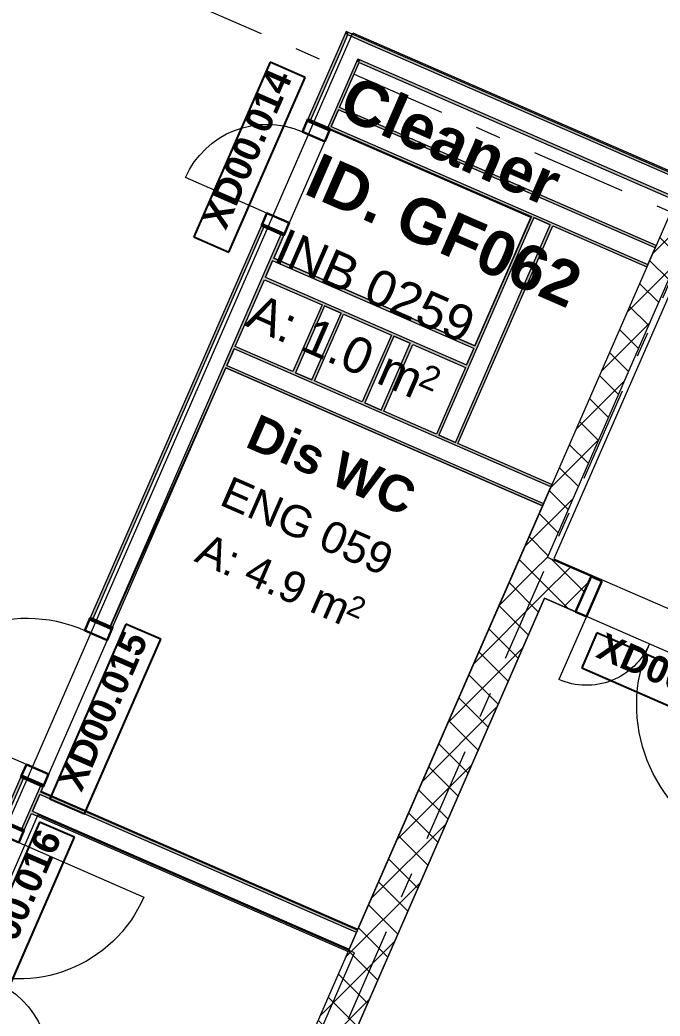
# Model space of a CAD drawing. Header units: millimetres. Extents: x -99530 to 1067232, y -97212 to 137997.
# Drawn here: x 19399 to 22957, y -4673 to 867 of the extents above; entities that cross this region are included whole.
import ezdxf
from ezdxf.enums import TextEntityAlignment as Align

# ---------------------------------------------------------------- set-up
doc = ezdxf.new("R2010")
doc.units = ezdxf.units.MM
doc.header["$MEASUREMENT"] = 0
doc.linetypes.add('Double Dashed', pattern=[1093.611073, 529.166651, -211.666656, 141.111112, -211.666656])
for name, color, linetype in [('A-05-M_Gross_Int_Circulation', 7, 'Continuous'), ('A-05-M_Gross_Int_Engineering', 7, 'Continuous'), ('A-05-M_Gross_Int_Plant', 7, 'Continuous'), ('A-05-M_Gross_Int_WC_s', 7, 'Continuous'), ('A-15-MG_Structural_Grid', 7, 'Continuous'), ('A-25-M_Wall_Int', 7, 'Continuous'), ('ArchiCAD Door Markers', 7, 'Continuous'), ('ArchiCAD Doors', 7, 'Continuous'), ('New_A-15-MG_Structural_Grid_Phase_2', 7, 'Continuous')]:
    doc.layers.add(name, color=color, linetype=linetype)
for name, color, linetype, lineweight, true_color in [('A-05-M_Gross_Int_Circulation_Pen_No__74', 7, 'Continuous', 20, 0x606060), ('A-05-M_Gross_Int_Engineering_Pen_No__74', 7, 'Continuous', 20, 0x606060), ('A-05-M_Gross_Int_Plant_Pen_No__74', 7, 'Continuous', 20, 0x606060), ('A-05-M_Gross_Int_WC_s_Pen_No__74', 7, 'Continuous', 20, 0x606060), ('A-15-MG_Structural_Grid_Pen_No__163', 7, 'Continuous', 0, 0x750077), ('A-25-M_Wall_Int_Pen_No__107', 7, 'Continuous', 15, 0xa6a6a6), ('ArchiCAD Doors_Pen_No__43', 7, 'Continuous', 30, 0x444444), ('ArchiCAD Doors_Pen_No__63', 7, 'Continuous', 20, 0x606060), ('New_A-15-MG_Structural_Grid_Phase_2_Pen_No__222', 7, 'Continuous', 13, 0x65af33)]:
    doc.layers.add(name, color=color, linetype=linetype, lineweight=lineweight, true_color=true_color)
for name, color, linetype, lineweight in [('A-25-M_Wall_Int_Pen_No__1', 7, 'Continuous', 13), ('ArchiCAD Door Markers_Pen_No__1', 7, 'Continuous', 13), ('ArchiCAD Door Markers_Pen_No__5', 7, 'Continuous', 25), ('ArchiCAD Doors_Pen_No__1', 7, 'Continuous', 13), ('ArchiCAD Zone Stamps_Pen_No__6', 7, 'Continuous', 35), ('ArchiCAD Zone Stamps_Pen_No__9', 7, 'Continuous', 13)]:
    doc.layers.add(name, color=color, linetype=linetype, lineweight=lineweight)
doc.styles.add('GENERATED_STYLE_1', font='')
doc.styles.add('GENERATED_STYLE_2', font='')
doc.styles.add('GENERATED_STYLE_3', font='')
doc.styles.add('GENERATED_STYLE_4', font='')
doc.styles.get('GENERATED_STYLE_1').set_extended_font_data('Arial', bold=True)
doc.styles.get('GENERATED_STYLE_2').set_extended_font_data('Swis721 BT', bold=True)
doc.styles.get('GENERATED_STYLE_3').set_extended_font_data('Arial')
doc.styles.get('GENERATED_STYLE_4').set_extended_font_data('Swis721 BT')
pattern_1 = [(45, (0, 0), (-91.9239, 91.9239), []), (135, (0, 0), (91.9239, 91.9239), [])]

# ---------------------------------------------------------------- blocks, each defined once
blk = doc.blocks.new('Hub Circulation -Ground_INB 0250_10_1', base_point=(26036.8, 161.4))
at = {"layer": 'A-05-M_Gross_Int_Circulation_Pen_No__74', "linetype": 'Continuous'}
for p, q in [((18865, -4671.2), (21249.1, 796.3)), ((21249.1, 796.3), (47992.7, -10865.3))]:
    blk.add_line(p, q, dxfattribs=at)
at = {"layer": 'ArchiCAD Zone Stamps_Pen_No__6'}
for tag, height, style, p in [('ROOM_NAME', 250, 'GENERATED_STYLE_1', (24663, 1956.9)), ('zoneNameLine2', 250, 'GENERATED_STYLE_1', (24474.6, 1524.8)), ('ROOM_NUMBER', 200, 'GENERATED_STYLE_3', (24286.1, 1104.1)), ('measuredAreaCode', 200, 'GENERATED_STYLE_3', (24129.1, 743.9)), ('DUMMY_649', 200, 'GENERATED_STYLE_3', (24436.5, 609.9)), ('DUMMY_650', 200, 'GENERATED_STYLE_3', (25065.7, 335.5)), ('DUMMY_651', 133.3, 'GENERATED_STYLE_3', (25345, 229))]:
    blk.add_attdef(tag, text='', height=height, rotation=336.4404, dxfattribs=dict(at, style=style)).set_placement(p, align=Align.TOP_LEFT)
blk = doc.blocks.new('Controls Corridor_INB 0203_13_1', base_point=(28602.5, -4123))
at = {"layer": 'A-05-M_Gross_Int_Engineering_Pen_No__74', "linetype": 'Continuous'}
for p, q in [((23185.2, -255.2), (22367.8, -2129.9)), ((22367.8, -2129.9), (33605.9, -7030.1))]:
    blk.add_line(p, q, dxfattribs=at)
at = {"layer": 'ArchiCAD Zone Stamps_Pen_No__9'}
for tag, height, style, p in [('ROOM_NAME', 250, 'GENERATED_STYLE_1', (27743.6, -2552)), ('zoneNameLine2', 250, 'GENERATED_STYLE_1', (27555.2, -2984.2)), ('ROOM_NUMBER', 200, 'GENERATED_STYLE_3', (27366.7, -3404.9)), ('measuredAreaCode', 200, 'GENERATED_STYLE_3', (27209.7, -3765)), ('DUMMY_649', 200, 'GENERATED_STYLE_3', (27517.1, -3899)), ('DUMMY_650', 200, 'GENERATED_STYLE_3', (28006.4, -4112.4)), ('DUMMY_651', 133.3, 'GENERATED_STYLE_3', (28285.7, -4218.9))]:
    blk.add_attdef(tag, text='', height=height, rotation=336.4404, dxfattribs=dict(at, style=style)).set_placement(p, align=Align.TOP_LEFT)
blk = doc.blocks.new('Double Door Asymmetric 19')
at = {"layer": 'ArchiCAD Doors_Pen_No__1', "linetype": 'Continuous'}
for p, q in [((-680, 0), (-692, 0)), ((-680, 0), (-680, -215)), ((680, 0), (680, -215)), ((680, 0), (692, 0)), ((-680, -215), (-692, -215)), ((680, -215), (692, -215))]:
    blk.add_line(p, q, dxfattribs=at)
at = {"layer": 'ArchiCAD Doors_Pen_No__43', "linetype": 'Continuous'}
for p, q in [((-614, 0), (-680, 0)), ((-680, 0), (-680, -215)), ((-614, -215), (-614, 0)), ((680, 0), (614, 0)), ((614, 0), (614, -215)), ((680, -215), (680, 0)), ((-680, -215), (-614, -215)), ((614, -215), (680, -215))]:
    blk.add_line(p, q, dxfattribs=at)
at = {"layer": 'ArchiCAD Doors_Pen_No__63', "linetype": 'Continuous'}
for p, q in [((614, 0), (614, 846)), ((-614, 0), (-614, 382))]:
    blk.add_line(p, q, dxfattribs=at)
for centre, radius, start, end in [((614, 0), 846, 90, 180), ((-614, 0), 382, 0, 90)]:
    blk.add_arc(centre, radius, start, end, dxfattribs=at)
blk = doc.blocks.new('Door Stamp 17_6')
at = {"layer": 'ArchiCAD Door Markers_Pen_No__5', "linetype": 'Continuous'}
for p, q in [((524, -275), (-524, -275)), ((-524, -275), (-524, -486.8)), ((524, -486.8), (524, -275)), ((-524, -486.8), (524, -486.8)), ((-524, -486.8), (524, -486.8))]:
    blk.add_line(p, q, dxfattribs=at)
at = {"layer": 'ArchiCAD Door Markers_Pen_No__1', "style": 'GENERATED_STYLE_2'}
blk.add_attdef('AC_WIDO_ID', text='', height=150, dxfattribs=at).set_placement((-465.2, -442), align=Align.BOTTOM_LEFT)
blk = doc.blocks.new('Wall_9_1', base_point=(22203.4, -2066.2))
at = {"layer": 'A-25-M_Wall_Int_Pen_No__107', "linetype": 'Continuous'}
h = blk.add_hatch(dxfattribs=at)
h.set_pattern_fill('Concrete_Block_0001', color=256, style=0, pattern_type=2)
h.set_pattern_definition(pattern_1)
h.paths.add_polyline_path([(22203.4, -2066.2), (22314.5, -2349.2), (22487.5, -2424.6), (22573.5, -2227.6)])
at = {"layer": 'A-25-M_Wall_Int_Pen_No__1', "linetype": 'Continuous'}
for p, q in [((22487.5, -2424.6), (22573.5, -2227.6)), ((22573.5, -2227.6), (22562.5, -2222.8)), ((22487.5, -2424.6), (22476.5, -2419.8))]:
    blk.add_line(p, q, dxfattribs=at)
at = {"layer": 'A-25-M_Wall_Int_Pen_No__1', "linetype": 'Continuous', "flags": 128}
for points in [[(22573.5, -2227.6), (22331.7, -2122.1)], [(22314.5, -2349.2), (22487.5, -2424.6)]]:
    blk.add_lwpolyline(points, dxfattribs=at)
at = {"layer": 'ArchiCAD Door Markers'}
ref = blk.add_blockref('Door Stamp 17_6', (23196.8, -2499.4), dxfattribs=dict(at, rotation=336.440414885591))
ref.add_attrib('AC_WIDO_ID', 'XD00.011', dxfattribs={"layer": 'ArchiCAD Door Markers_Pen_No__1', "color": 7, "height": 150, "rotation": 336.4404, "style": 'GENERATED_STYLE_2'}).set_placement((22575.9, -2714.8), align=Align.BOTTOM_LEFT)
at = {"layer": 'ArchiCAD Doors', "color": 251, "linetype": 'Continuous', "lineweight": 20, "true_color": 0x606060, "xscale": -0.9999999999999999, "zscale": 1000, "rotation": 156.4404148855911}
blk.add_blockref('Double Door Asymmetric 19', (23110.9, -2696.4), dxfattribs=at)
blk = doc.blocks.new('Standard grid marker')
at = {"layer": 'A-15-MG_Structural_Grid_Pen_No__163', "linetype": 'Double Dashed'}
blk.add_line((1000, 0), (29726, 0), dxfattribs=at)
at = {"layer": 'A-15-MG_Structural_Grid_Pen_No__163', "style": 'GENERATED_STYLE_4'}
for tag, p in [('AC_MarkerText_1_0', (-500, 41.2)), ('AC_MarkerText_1_1', (31226, 41.2))]:
    blk.add_attdef(tag, text='', height=350, rotation=90, dxfattribs=at).set_placement(p, align=Align.MIDDLE_CENTER)
blk = doc.blocks.new('Standard grid marker_3')
at = {"layer": 'A-15-MG_Structural_Grid_Pen_No__163', "linetype": 'Double Dashed'}
blk.add_line((1000, 0), (74254.8, 0), dxfattribs=at)
at = {"layer": 'A-15-MG_Structural_Grid_Pen_No__163', "style": 'GENERATED_STYLE_4'}
for tag, p in [('AC_MarkerText_1_0', (-500, 43.4)), ('AC_MarkerText_1_1', (75754.8, 43.4))]:
    blk.add_attdef(tag, text='', height=350, rotation=360, dxfattribs=at).set_placement(p, align=Align.MIDDLE_CENTER)
blk = doc.blocks.new('Dis WC_ENG 059_84_2', base_point=(21019.6, -1830.7))
at = {"layer": 'A-05-M_Gross_Int_WC_s_Pen_No__74', "linetype": 'Continuous'}
for p, q in [((20544.1, -1067.7), (19902.7, -2503.6)), ((22304, -1835.1), (20544.1, -1067.7)), ((21277.2, -4190), (22304, -1835.1)), ((19915.5, -2509.1), (19517.2, -3422.6)), ((19902.7, -2503.6), (19915.5, -2509.1)), ((19517.2, -3422.6), (21277.2, -4190))]:
    blk.add_line(p, q, dxfattribs=at)
at = {"layer": 'ArchiCAD Zone Stamps_Pen_No__6'}
for tag, height, style, p in [('ROOM_NAME', 200, 'GENERATED_STYLE_1', (20723.7, -1320.2)), ('ROOM_NUMBER', 175, 'GENERATED_STYLE_3', (20570.6, -1665.6)), ('measuredAreaCode', 175, 'GENERATED_STYLE_3', (20433.2, -1980.7)), ('DUMMY_649', 175, 'GENERATED_STYLE_3', (20702.2, -2097.9)), ('DUMMY_650', 175, 'GENERATED_STYLE_3', (21008, -2231.3)), ('DUMMY_651', 116.7, 'GENERATED_STYLE_3', (21252.4, -2324.5))]:
    blk.add_attdef(tag, text='', height=height, rotation=336.4404, dxfattribs=dict(at, style=style)).set_placement(p, align=Align.TOP_LEFT)
blk = doc.blocks.new('Engine Test Cell 1_INB 0204_108_2', base_point=(23300.9, -7358.8))
at = {"layer": 'A-05-M_Gross_Int_Engineering_Pen_No__74', "linetype": 'Continuous'}
for p, q in [((22314.5, -2349.2), (19727.4, -8282.2)), ((27646.5, -4674.2), (22314.5, -2349.2))]:
    blk.add_line(p, q, dxfattribs=at)
at = {"layer": 'ArchiCAD Zone Stamps_Pen_No__9'}
for tag, height, style, p in [('ROOM_NAME', 250, 'GENERATED_STYLE_1', (22418.4, -5777.5)), ('zoneNameLine2', 250, 'GENERATED_STYLE_1', (22230, -6209.7)), ('ROOM_NUMBER', 200, 'GENERATED_STYLE_3', (22041.6, -6630.4)), ('measuredAreaCode', 200, 'GENERATED_STYLE_3', (21884.5, -6990.5)), ('DUMMY_649', 200, 'GENERATED_STYLE_3', (22191.9, -7124.5)), ('DUMMY_650', 200, 'GENERATED_STYLE_3', (22681.3, -7337.9)), ('DUMMY_651', 133.3, 'GENERATED_STYLE_3', (22960.6, -7444.4))]:
    blk.add_attdef(tag, text='', height=height, rotation=336.4404, dxfattribs=dict(at, style=style)).set_placement(p, align=Align.TOP_LEFT)
blk = doc.blocks.new('Cleaner_INB 0259_109_2', base_point=(21522.9, -746.5))
at = {"layer": 'A-05-M_Gross_Int_Plant_Pen_No__74', "linetype": 'Continuous'}
for p, q in [((21121.6, 256.8), (20809.8, -458.2)), ((22239.9, -230.9), (21121.6, 256.8)), ((21928.1, -945.9), (22239.9, -230.9)), ((20809.8, -458.2), (21928.1, -945.9))]:
    blk.add_line(p, q, dxfattribs=at)
at = {"layer": 'ArchiCAD Zone Stamps_Pen_No__9'}
for tag, height, style, p in [('ROOM_NAME', 250, 'GENERATED_STYLE_1', (21257.4, 565.8)), ('zoneNameLine2', 250, 'GENERATED_STYLE_1', (21068.9, 133.6)), ('ROOM_NUMBER', 200, 'GENERATED_STYLE_3', (20880.5, -287.1)), ('measuredAreaCode', 200, 'GENERATED_STYLE_3', (20723.5, -647.2)), ('ROOM_HOLES_PRM', 200, 'GENERATED_STYLE_3', (21030.9, -781.2)), ('DUMMY_649', 200, 'GENERATED_STYLE_3', (21380.4, -933.6)), ('DUMMY_650', 133.3, 'GENERATED_STYLE_3', (21659.7, -1040.2))]:
    blk.add_attdef(tag, text='', height=height, rotation=336.4404, dxfattribs=dict(at, style=style)).set_placement(p, align=Align.TOP_LEFT)
blk = doc.blocks.new('Male WC_INB 0257_110_2', base_point=(18952.4, -7224.6))
at = {"layer": 'A-05-M_Gross_Int_WC_s_Pen_No__74', "linetype": 'Continuous'}
for p, q in [((19499.6, -3553.7), (18936.6, -4844.6)), ((21259.6, -4321.2), (19499.6, -3553.7)), ((17433.9, -4189.4), (16303.8, -6781.2)), ((18936.6, -4844.6), (17433.9, -4189.4)), ((19566.5, -8203.9), (21259.6, -4321.2)), ((16303.8, -6781.2), (19566.5, -8203.9))]:
    blk.add_line(p, q, dxfattribs=at)
at = {"layer": 'ArchiCAD Zone Stamps_Pen_No__9'}
for tag, height, style, p in [('ROOM_NAME', 250, 'GENERATED_STYLE_1', (18686.8, -5912.4)), ('zoneNameLine2', 250, 'GENERATED_STYLE_1', (18498.4, -6344.5)), ('ROOM_NUMBER', 200, 'GENERATED_STYLE_3', (18310, -6765.2)), ('measuredAreaCode', 200, 'GENERATED_STYLE_3', (18152.9, -7125.3)), ('DUMMY_649', 200, 'GENERATED_STYLE_3', (18460.3, -7259.4)), ('DUMMY_650', 200, 'GENERATED_STYLE_3', (18949.7, -7472.7)), ('DUMMY_651', 133.3, 'GENERATED_STYLE_3', (19229, -7579.3))]:
    blk.add_attdef(tag, text='', height=height, rotation=336.4404, dxfattribs=dict(at, style=style)).set_placement(p, align=Align.TOP_LEFT)
blk = doc.blocks.new('Wall_323_2', base_point=(21213, 803.9))
at = {"layer": 'A-25-M_Wall_Int_Pen_No__107', "linetype": 'Continuous'}
for points in [[(21226.8, 797.9), (21213, 803.9), (21221, 784.7)], [(23096.7, -17.5), (21226.8, 797.9), (21221, 784.7), (21221.3, 783.9), (23090.7, -31.2)], [(21277, 650.5), (21276.8, 650), (21284.8, 630.8), (21290.8, 644.5)], [(23050.7, -122.9), (21290.8, 644.5), (21284.8, 630.8), (23044.8, -136.6)]]:
    blk.add_hatch(color=256, dxfattribs=at).paths.add_polyline_path(points)
at = {"layer": 'A-25-M_Wall_Int_Pen_No__1', "linetype": 'Continuous'}
for p, q in [((21317, 742.2), (21221.3, 783.9)), ((23090.7, -31.2), (21317, 742.2)), ((21277, 650.5), (21276.8, 650)), ((21277, 650.5), (23050.7, -122.9))]:
    blk.add_line(p, q, dxfattribs=at)
at = {"layer": 'A-25-M_Wall_Int_Pen_No__1', "linetype": 'Continuous', "flags": 128}
for points in [[(23096.7, -17.5), (21213, 803.9)], [(21284.8, 630.8), (23044.8, -136.6)], [(23050.7, -122.9), (23090.7, -31.2)], [(23090.7, -31.2), (23096.7, -17.5)], [(23044.8, -136.6), (23050.7, -122.9)]]:
    blk.add_lwpolyline(points, dxfattribs=at)
blk = doc.blocks.new('Wall_324_2', base_point=(21051.9, 434.5))
at = {"layer": 'A-25-M_Wall_Int_Pen_No__107', "linetype": 'Continuous'}
for points in [[(22935.6, -386.9), (21175.7, 380.6), (21169.7, 366.8), (22929.6, -400.6)], [(21123.7, 261.4), (22883.7, -506), (22889.7, -492.3), (21129.7, 275.1)]]:
    blk.add_hatch(color=256, dxfattribs=at).paths.add_polyline_path(points)
at = {"layer": 'A-25-M_Wall_Int_Pen_No__1', "linetype": 'Continuous'}
for p, q in [((22929.6, -400.6), (21169.7, 366.8)), ((21129.7, 275.1), (22889.7, -492.3))]:
    blk.add_line(p, q, dxfattribs=at)
at = {"layer": 'A-25-M_Wall_Int_Pen_No__1', "linetype": 'Continuous', "flags": 128}
for points in [[(21169.7, 366.8), (21129.7, 275.1)], [(22935.6, -386.9), (21175.7, 380.6)], [(21123.7, 261.4), (22242, -226.2)], [(22255.8, -232.2), (22347.4, -272.2)], [(22361.2, -278.2), (22883.7, -506)], [(22883.7, -506), (22935.6, -386.9)]]:
    blk.add_lwpolyline(points, dxfattribs=at)
blk = doc.blocks.new('Wall_325_2', base_point=(20686.2, -404.2))
at = {"layer": 'A-25-M_Wall_Int_Pen_No__107', "linetype": 'Continuous'}
for points in [[(21928.3, -945.8), (20810, -458.2), (20804, -471.9), (21922.3, -959.6)], [(20758, -577.3), (21876.3, -1065), (21882.3, -1051.2), (20764, -563.6)]]:
    blk.add_hatch(color=256, dxfattribs=at).paths.add_polyline_path(points)
at = {"layer": 'A-25-M_Wall_Int_Pen_No__1', "linetype": 'Continuous'}
for p, q in [((21922.3, -959.6), (20804, -471.9)), ((20764, -563.6), (21882.3, -1051.2))]:
    blk.add_line(p, q, dxfattribs=at)
at = {"layer": 'A-25-M_Wall_Int_Pen_No__1', "linetype": 'Continuous', "flags": 128}
for points in [[(20804, -471.9), (20764, -563.6)], [(21928.3, -945.8), (20810, -458.2)], [(20758, -577.3), (21078.8, -717.2)], [(21092.6, -723.2), (21184.2, -763.2)], [(21198, -769.2), (21463.8, -885.1)], [(21477.6, -891.1), (21569.2, -931.1)], [(21583, -937.1), (21876.3, -1065)], [(21882.3, -1051.2), (21922.3, -959.6)]]:
    blk.add_lwpolyline(points, dxfattribs=at)
blk = doc.blocks.new('Wall_326_2', base_point=(21714.4, -1436.2))
at = {"layer": 'A-25-M_Wall_Int_Pen_No__107', "linetype": 'Continuous'}
for points in [[(22242, -226.2), (21714.4, -1436.2), (21728.2, -1442.2), (22255.8, -232.2)], [(21833.6, -1488.2), (22361.2, -278.2), (22347.4, -272.2), (21819.8, -1482.2)]]:
    blk.add_hatch(color=256, dxfattribs=at).paths.add_polyline_path(points)
at = {"layer": 'A-25-M_Wall_Int_Pen_No__1', "linetype": 'Continuous'}
for p, q in [((22255.8, -232.2), (21728.2, -1442.2)), ((21819.8, -1482.2), (22347.4, -272.2))]:
    blk.add_line(p, q, dxfattribs=at)
at = {"layer": 'A-25-M_Wall_Int_Pen_No__1', "linetype": 'Continuous', "flags": 128}
for points in [[(22242, -226.2), (21928.3, -945.8)], [(22347.4, -272.2), (22255.8, -232.2)], [(21833.6, -1488.2), (22361.2, -278.2)], [(21922.3, -959.6), (21882.3, -1051.2)], [(21876.3, -1065), (21714.4, -1436.2)], [(21728.2, -1442.2), (21819.8, -1482.2)]]:
    blk.add_lwpolyline(points, dxfattribs=at)
blk = doc.blocks.new('Wall_327_2', base_point=(20472.4, -894.6))
at = {"layer": 'A-25-M_Wall_Int_Pen_No__107', "linetype": 'Continuous'}
for points in [[(22356.1, -1716), (20596.1, -948.6), (20590.1, -962.3), (22350.1, -1729.8)], [(20544.2, -1067.7), (22304.1, -1835.2), (22310.1, -1821.4), (20550.1, -1054)]]:
    blk.add_hatch(color=256, dxfattribs=at).paths.add_polyline_path(points)
at = {"layer": 'A-25-M_Wall_Int_Pen_No__1', "linetype": 'Continuous'}
for p, q in [((22350.1, -1729.8), (20590.1, -962.3)), ((20550.1, -1054), (22310.1, -1821.4))]:
    blk.add_line(p, q, dxfattribs=at)
at = {"layer": 'A-25-M_Wall_Int_Pen_No__1', "linetype": 'Continuous', "flags": 128}
for points in [[(20590.1, -962.3), (20550.1, -1054)], [(20916.9, -1088.5), (20596.1, -948.6)], [(20544.2, -1067.7), (22304.1, -1835.2)], [(21022.3, -1134.4), (20930.7, -1094.5)], [(21301.9, -1256.4), (21036.1, -1140.4)], [(21407.3, -1302.3), (21315.7, -1262.3)], [(21714.4, -1436.2), (21421.1, -1308.3)], [(21819.8, -1482.2), (21728.2, -1442.2)], [(22356.1, -1716), (21833.6, -1488.2)], [(22304.1, -1835.2), (22356.1, -1716)]]:
    blk.add_lwpolyline(points, dxfattribs=at)
blk = doc.blocks.new('Wall_328_2', base_point=(20916.9, -1088.5))
at = {"layer": 'A-25-M_Wall_Int_Pen_No__107', "linetype": 'Continuous'}
for points in [[(21078.8, -717.2), (20916.9, -1088.5), (20930.7, -1094.5), (21092.6, -723.2)], [(21036.1, -1140.4), (21198, -769.2), (21184.2, -763.2), (21022.3, -1134.4)]]:
    blk.add_hatch(color=256, dxfattribs=at).paths.add_polyline_path(points)
at = {"layer": 'A-25-M_Wall_Int_Pen_No__1', "linetype": 'Continuous'}
for p, q in [((21092.6, -723.2), (20930.7, -1094.5)), ((21022.3, -1134.4), (21184.2, -763.2))]:
    blk.add_line(p, q, dxfattribs=at)
at = {"layer": 'A-25-M_Wall_Int_Pen_No__1', "linetype": 'Continuous', "flags": 128}
for points in [[(21078.8, -717.2), (20916.9, -1088.5)], [(21036.1, -1140.4), (21198, -769.2)], [(21184.2, -763.2), (21092.6, -723.2)], [(20930.7, -1094.5), (21022.3, -1134.4)]]:
    blk.add_lwpolyline(points, dxfattribs=at)
blk = doc.blocks.new('Wall_329_2', base_point=(21634.9, -817.9))
at = {"layer": 'A-25-M_Wall_Int_Pen_No__107', "linetype": 'Continuous'}
for points in [[(21463.8, -885.1), (21301.9, -1256.4), (21315.7, -1262.3), (21477.6, -891.1)], [(21421.1, -1308.3), (21583, -937.1), (21569.2, -931.1), (21407.3, -1302.3)]]:
    blk.add_hatch(color=256, dxfattribs=at).paths.add_polyline_path(points)
at = {"layer": 'A-25-M_Wall_Int_Pen_No__1', "linetype": 'Continuous'}
for p, q in [((21477.6, -891.1), (21315.7, -1262.3)), ((21407.3, -1302.3), (21569.2, -931.1))]:
    blk.add_line(p, q, dxfattribs=at)
at = {"layer": 'A-25-M_Wall_Int_Pen_No__1', "linetype": 'Continuous', "flags": 128}
for points in [[(21463.8, -885.1), (21301.9, -1256.4)], [(21421.1, -1308.3), (21583, -937.1)], [(21569.2, -931.1), (21477.6, -891.1)], [(21315.7, -1262.3), (21407.3, -1302.3)]]:
    blk.add_lwpolyline(points, dxfattribs=at)
blk = doc.blocks.new('Wall_330_2', base_point=(19530.4, -8196.2))
at = {"layer": 'A-25-M_Wall_Int_Pen_No__107', "linetype": 'Continuous'}
h = blk.add_hatch(dxfattribs=at)
h.set_pattern_fill('Concrete_Block_0002', color=256, style=0, pattern_type=2)
h.set_pattern_definition(pattern_1)
h.paths.add_polyline_path([(19727.4, -8282.2), (22314.5, -2349.2), (22203.4, -2066.2), (19530.4, -8196.2)])
at = {"layer": 'A-25-M_Wall_Int_Pen_No__1', "linetype": 'Continuous', "flags": 128}
for points in [[(22203.4, -2066.2), (19530.4, -8196.2)], [(19727.4, -8282.2), (22314.5, -2349.2)]]:
    blk.add_lwpolyline(points, dxfattribs=at)
blk = doc.blocks.new('Wall_333_2', base_point=(22203.4, -2066.2))
at = {"layer": 'A-25-M_Wall_Int_Pen_No__107', "linetype": 'Continuous'}
h = blk.add_hatch(dxfattribs=at)
h.set_pattern_fill('Concrete_Block_0002', color=256, style=0, pattern_type=2)
h.set_pattern_definition(pattern_1)
h.paths.add_polyline_path([(22331.7, -2122.1), (23173, -192.6), (23044.7, -136.6), (22203.4, -2066.2)])
at = {"layer": 'A-25-M_Wall_Int_Pen_No__1', "linetype": 'Continuous', "flags": 128}
for points in [[(23044.7, -136.6), (22203.4, -2066.2)], [(22331.7, -2122.1), (23173, -192.6)]]:
    blk.add_lwpolyline(points, dxfattribs=at)
blk = doc.blocks.new('Wall_339_2', base_point=(19391.7, -3372.9))
at = {"layer": 'A-25-M_Wall_Int_Pen_No__107', "linetype": 'Continuous'}
for points in [[(21275.4, -4194.3), (19515.4, -3426.9), (19509.4, -3440.6), (21269.4, -4208.1)], [(19463.5, -3546.1), (21223.4, -4313.5), (21229.4, -4299.7), (19469.5, -3532.3)]]:
    blk.add_hatch(color=256, dxfattribs=at).paths.add_polyline_path(points)
at = {"layer": 'A-25-M_Wall_Int_Pen_No__1', "linetype": 'Continuous'}
for p, q in [((21269.4, -4208.1), (19509.4, -3440.6)), ((19469.5, -3532.3), (21229.4, -4299.7))]:
    blk.add_line(p, q, dxfattribs=at)
at = {"layer": 'A-25-M_Wall_Int_Pen_No__1', "linetype": 'Continuous', "flags": 128}
for points in [[(21275.4, -4194.3), (19515.4, -3426.9)], [(19509.4, -3440.6), (19469.5, -3532.3)], [(19463.5, -3546.1), (21223.4, -4313.5)], [(21223.4, -4313.5), (21275.4, -4194.3)]]:
    blk.add_lwpolyline(points, dxfattribs=at)
blk = doc.blocks.new('Door 19_4')
at = {"layer": 'ArchiCAD Doors_Pen_No__1', "linetype": 'Continuous'}
for p, q in [((-455.3, -15), (-455.3, 0)), ((455.3, -15), (455.3, 0)), ((-455.3, -120), (-455.3, -15)), ((455.3, -120), (455.3, -15)), ((-455.3, -135), (-455.3, -120)), ((455.3, -135), (455.3, -120))]:
    blk.add_line(p, q, dxfattribs=at)
at = {"layer": 'ArchiCAD Doors_Pen_No__43', "linetype": 'Continuous'}
for p, q in [((-445.3, 0), (-455.3, 0)), ((-455.3, 0), (-455.3, -135)), ((-379.3, 0), (-445.3, 0)), ((-445.3, 0), (-445.3, -135)), ((-379.3, -135), (-379.3, 0)), ((445.3, 0), (379.3, 0)), ((379.3, 0), (379.3, -135)), ((445.3, 0), (455.3, 0)), ((445.3, -135), (445.3, 0)), ((455.3, 0), (455.3, -135)), ((-445.3, -135), (-455.3, -135)), ((-445.3, -135), (-379.3, -135)), ((379.3, -135), (445.3, -135)), ((445.3, -135), (455.3, -135))]:
    blk.add_line(p, q, dxfattribs=at)
at = {"layer": 'ArchiCAD Doors_Pen_No__63', "linetype": 'Continuous'}
blk.add_line((379.3, 0), (379.3, 758.5), dxfattribs=at)
blk.add_arc((379.3, 0), 758.5, 90, 180, dxfattribs=at)
blk = doc.blocks.new('Door Stamp 17_13')
at = {"layer": 'ArchiCAD Door Markers_Pen_No__5', "linetype": 'Continuous'}
for p, q in [((529.8, -195), (-529.8, -195)), ((-529.8, -195), (-529.8, -406.8)), ((529.8, -406.8), (529.8, -195)), ((-529.8, -406.8), (529.8, -406.8)), ((-529.8, -406.8), (529.8, -406.8))]:
    blk.add_line(p, q, dxfattribs=at)
at = {"layer": 'ArchiCAD Door Markers_Pen_No__1', "style": 'GENERATED_STYLE_2'}
blk.add_attdef('AC_WIDO_ID', text='', height=150, dxfattribs=at).set_placement((-470.9, -362.2), align=Align.BOTTOM_LEFT)
blk = doc.blocks.new('Door 19_5')
at = {"layer": 'ArchiCAD Doors_Pen_No__1', "linetype": 'Continuous'}
for p, q in [((-482.8, 0), (-482.8, -15)), ((482.8, 0), (482.8, -15)), ((-482.8, -15), (-482.8, -120)), ((482.8, -15), (482.8, -120)), ((-482.8, -120), (-482.8, -135)), ((482.8, -120), (482.8, -135))]:
    blk.add_line(p, q, dxfattribs=at)
at = {"layer": 'ArchiCAD Doors_Pen_No__43', "linetype": 'Continuous'}
for p, q in [((-472.8, 0), (-482.8, 0)), ((-482.8, 0), (-482.8, -135)), ((-406.8, 0), (-472.8, 0)), ((-472.8, 0), (-472.8, -135)), ((-406.8, -135), (-406.8, 0)), ((472.8, 0), (406.8, 0)), ((406.8, 0), (406.8, -135)), ((472.8, 0), (482.8, 0)), ((472.8, -135), (472.8, 0)), ((482.8, 0), (482.8, -135)), ((-472.8, -135), (-482.8, -135)), ((-472.8, -135), (-406.8, -135)), ((406.8, -135), (472.8, -135)), ((472.8, -135), (482.8, -135))]:
    blk.add_line(p, q, dxfattribs=at)
at = {"layer": 'ArchiCAD Doors_Pen_No__63', "linetype": 'Continuous'}
blk.add_line((406.8, 0), (406.8, 813.5), dxfattribs=at)
blk.add_arc((406.8, 0), 813.5, 90, 180, dxfattribs=at)
blk = doc.blocks.new('Door 19_6')
at = {"layer": 'ArchiCAD Doors_Pen_No__1', "linetype": 'Continuous'}
for p, q in [((-323, 0), (-323, -15)), ((323, 0), (323, -15)), ((-323, -15), (-323, -120)), ((323, -15), (323, -120)), ((-323, -120), (-323, -135)), ((323, -120), (323, -135))]:
    blk.add_line(p, q, dxfattribs=at)
at = {"layer": 'ArchiCAD Doors_Pen_No__43', "linetype": 'Continuous'}
for p, q in [((-313, 0), (-323, 0)), ((-323, 0), (-323, -135)), ((-247, 0), (-313, 0)), ((-313, 0), (-313, -135)), ((-247, -135), (-247, 0)), ((313, 0), (247, 0)), ((247, 0), (247, -135)), ((313, 0), (323, 0)), ((313, -135), (313, 0)), ((323, 0), (323, -135)), ((-313, -135), (-323, -135)), ((-313, -135), (-247, -135)), ((247, -135), (313, -135)), ((313, -135), (323, -135))]:
    blk.add_line(p, q, dxfattribs=at)
at = {"layer": 'ArchiCAD Doors_Pen_No__63', "linetype": 'Continuous'}
blk.add_line((247, 0), (247, 494), dxfattribs=at)
blk.add_arc((247, 0), 494, 90, 180, dxfattribs=at)
blk = doc.blocks.new('Door Stamp 17_14')
at = {"layer": 'ArchiCAD Door Markers_Pen_No__5', "linetype": 'Continuous'}
for p, q in [((529.8, 319.1), (-529.8, 319.1)), ((-529.8, 319.1), (-529.8, 107.3)), ((529.8, 107.3), (529.8, 319.1)), ((-529.8, 107.3), (529.8, 107.3)), ((-529.8, 107.3), (529.8, 107.3))]:
    blk.add_line(p, q, dxfattribs=at)
at = {"layer": 'ArchiCAD Door Markers_Pen_No__1', "style": 'GENERATED_STYLE_2'}
blk.add_attdef('AC_WIDO_ID', text='', height=150, dxfattribs=at).set_placement((-470.9, 152.2), align=Align.BOTTOM_LEFT)
blk = doc.blocks.new('Wall_345_2', base_point=(18828.9, -4663.6))
at = {"layer": 'A-25-M_Wall_Int_Pen_No__107', "linetype": 'Continuous'}
for points in [[(21000, 315.4), (21013.7, 309.4), (21220.8, 784.2), (21207, 790.2)], [(21213, 803.9), (21207, 790.2), (21220.8, 784.2), (21221, 784.7)], [(21221.3, 783.9), (21221, 784.7), (21220.8, 784.2)], [(21110, 267.4), (21123.7, 261.4), (21284.8, 630.8), (21271, 636.8)], [(21271, 636.8), (21284.8, 630.8), (21276.8, 650)], [(19790.7, -2458), (19804.4, -2464), (20755.5, -282.8), (20741.8, -276.8)], [(19900.7, -2505.9), (19914.4, -2511.9), (20865.5, -330.8), (20851.8, -324.8)], [(19404.8, -3343), (19299.6, -3584.1), (19313.4, -3590.1), (19418.5, -3349)], [(19409.6, -3632), (19423.4, -3638), (19528.5, -3396.9), (19514.8, -3391)]]:
    blk.add_hatch(color=256, dxfattribs=at).paths.add_polyline_path(points)
at = {"layer": 'A-25-M_Wall_Int_Pen_No__1', "linetype": 'Continuous'}
for p, q in [((21220.8, 784.2), (21180.8, 692.5)), ((21221.3, 783.9), (21220.8, 784.2)), ((21180.8, 692.5), (21013.7, 309.4)), ((21110, 267.4), (21276.8, 650)), ((21000, 315.4), (21013.7, 309.4)), ((21013.7, 309.4), (21110, 267.4)), ((21110, 267.4), (21123.7, 261.4)), ((20741.8, -276.8), (20755.5, -282.8)), ((20755.5, -282.8), (19804.4, -2464)), ((19900.7, -2505.9), (20851.8, -324.8)), ((20755.5, -282.8), (20851.8, -324.8)), ((20851.8, -324.8), (20865.5, -330.8)), ((19790.7, -2458), (19804.4, -2464)), ((19804.4, -2464), (19900.7, -2505.9)), ((19900.7, -2505.9), (19914.4, -2511.9)), ((19418.5, -3349), (19313.4, -3590.1)), ((19404.8, -3343), (19418.5, -3349)), ((19418.5, -3349), (19514.8, -3391)), ((19409.6, -3632), (19514.8, -3391)), ((19514.8, -3391), (19528.5, -3396.9)), ((19313.4, -3590.1), (19409.6, -3632)), ((19409.6, -3632), (19423.4, -3638))]:
    blk.add_line(p, q, dxfattribs=at)
at = {"layer": 'A-25-M_Wall_Int_Pen_No__1', "linetype": 'Continuous', "flags": 128}
for points in [[(21207, 790.2), (21000, 315.4)], [(21213, 803.9), (21207, 790.2)], [(21175.7, 380.6), (21284.8, 630.8)], [(21129.7, 275.1), (21169.7, 366.8)], [(20741.8, -276.8), (19790.7, -2458)], [(20810, -458.2), (20865.5, -330.8)], [(20764, -563.6), (20804, -471.9)], [(20596.1, -948.6), (20758, -577.3)], [(20550.1, -1054), (20590.1, -962.3)], [(19914.4, -2511.9), (20544.2, -1067.7)], [(19404.8, -3343), (19299.6, -3584.1)], [(19515.4, -3426.9), (19528.5, -3396.9)], [(19469.5, -3532.3), (19509.4, -3440.6)], [(19423.4, -3638), (19463.5, -3546.1)]]:
    blk.add_lwpolyline(points, dxfattribs=at)
at = {"layer": 'ArchiCAD Door Markers'}
ref = blk.add_blockref('Door Stamp 17_14', (20870.9, 19.3), dxfattribs=dict(at, rotation=66.44039320499522))
ref.add_attrib('AC_WIDO_ID', 'XD00.014', dxfattribs={"layer": 'ArchiCAD Door Markers_Pen_No__1', "color": 7, "height": 150, "rotation": 66.4404, "style": 'GENERATED_STYLE_2'}).set_placement((20584.2, -324.7), align=Align.BOTTOM_LEFT)
ref = blk.add_blockref('Door Stamp 17_13', (19597.7, -2900.5), dxfattribs=dict(at, rotation=66.44039320499522))
ref.add_attrib('AC_WIDO_ID', 'XD00.015', dxfattribs={"layer": 'ArchiCAD Door Markers_Pen_No__1', "color": 7, "height": 150, "rotation": 66.4404, "style": 'GENERATED_STYLE_2'}).set_placement((19782.3, -3450.1), align=Align.BOTTOM_LEFT)
ref = blk.add_blockref('Door Stamp 17_13', (19117.7, -4001.4), dxfattribs=dict(at, rotation=66.44039320499522))
ref.add_attrib('AC_WIDO_ID', 'XD00.016', dxfattribs={"layer": 'ArchiCAD Door Markers_Pen_No__1', "color": 7, "height": 150, "rotation": 66.4404, "style": 'GENERATED_STYLE_2'}).set_placement((19302.3, -4551), align=Align.BOTTOM_LEFT)
at = {"layer": 'ArchiCAD Doors', "color": 251, "linetype": 'Continuous', "lineweight": 20, "true_color": 0x606060, "zscale": 1000}
for name, p, xscale, rotation in [('Door 19_6', (20870.9, 19.3), -0.9999999999999999, 66.44039320499522), ('Door 19_5', (19597.7, -2900.5), -0.9999999999999999, 66.44039320499522), ('Door 19_4', (19241.4, -4055.3), -1, 246.4403932049952)]:
    blk.add_blockref(name, p, dxfattribs=dict(at, xscale=xscale, rotation=rotation))
blk = doc.blocks.new('Standard grid marker_13')
at = {"layer": 'New_A-15-MG_Structural_Grid_Phase_2_Pen_No__222', "linetype": 'Continuous'}
blk.add_circle((56184.2, 1169.9), 500, dxfattribs=at)
at = {"layer": 'New_A-15-MG_Structural_Grid_Phase_2_Pen_No__222', "style": 'GENERATED_STYLE_4'}
for tag, p in [('AC_MarkerText_1_0', (-500, 1206.2)), ('AC_MarkerText_1_1', (56184.2, 1206.2))]:
    blk.add_attdef(tag, text='', height=350, rotation=270, dxfattribs=at).set_placement(p, align=Align.MIDDLE_CENTER)

msp = doc.modelspace()

# ---------------------------------------------------------------- block references
at = {"layer": 'A-05-M_Gross_Int_Circulation', "linetype": 'Continuous'}
msp.add_blockref('Hub Circulation -Ground_INB 0250_10_1', (26036.8, 161.4), dxfattribs=at)
at = {"layer": 'A-05-M_Gross_Int_Engineering', "linetype": 'Continuous'}
for name, p in [('Controls Corridor_INB 0203_13_1', (28602.5, -4123)), ('Engine Test Cell 1_INB 0204_108_2', (23300.9, -7358.8))]:
    msp.add_blockref(name, p, dxfattribs=at)
at = {"layer": 'A-05-M_Gross_Int_Plant', "linetype": 'Continuous'}
ref = msp.add_blockref('Cleaner_INB 0259_109_2', (21522.9, -746.5), dxfattribs=at)
ref.add_attrib('ROOM_NAME', 'Cleaner', dxfattribs={"layer": 'ArchiCAD Zone Stamps_Pen_No__9', "color": 7, "height": 250, "rotation": 336.4404, "style": 'GENERATED_STYLE_1'}).set_placement((21257.4, 565.8), align=Align.TOP_LEFT)
ref.add_attrib('ROOM_HOLES_PRM', '1.0', dxfattribs={"layer": 'ArchiCAD Zone Stamps_Pen_No__9', "color": 7, "height": 200, "rotation": 336.4404, "style": 'GENERATED_STYLE_3'}).set_placement((21030.9, -781.2), align=Align.TOP_LEFT)
ref.add_attrib('ROOM_NUMBER', 'INB 0259', dxfattribs={"layer": 'ArchiCAD Zone Stamps_Pen_No__9', "color": 7, "height": 200, "rotation": 336.4404, "style": 'GENERATED_STYLE_3'}).set_placement((20880.5, -287.1), align=Align.TOP_LEFT)
ref.add_attrib('zoneNameLine2', 'ID. GF062', dxfattribs={"layer": 'ArchiCAD Zone Stamps_Pen_No__9', "color": 7, "height": 250, "rotation": 336.4404, "style": 'GENERATED_STYLE_1'}).set_placement((21068.9, 133.6), align=Align.TOP_LEFT)
ref.add_attrib('measuredAreaCode', 'A: ', dxfattribs={"layer": 'ArchiCAD Zone Stamps_Pen_No__9', "color": 7, "height": 200, "rotation": 336.4404, "style": 'GENERATED_STYLE_3'}).set_placement((20723.5, -647.2), align=Align.TOP_LEFT)
ref.add_attrib('DUMMY_649', ' m', dxfattribs={"layer": 'ArchiCAD Zone Stamps_Pen_No__9', "color": 7, "height": 200, "rotation": 336.4404, "style": 'GENERATED_STYLE_3'}).set_placement((21380.4, -933.6), align=Align.TOP_LEFT)
ref.add_attrib('DUMMY_650', '2', dxfattribs={"layer": 'ArchiCAD Zone Stamps_Pen_No__9', "color": 7, "height": 133.3, "rotation": 336.4404, "style": 'GENERATED_STYLE_3'}).set_placement((21659.7, -1040.2), align=Align.TOP_LEFT)
at = {"layer": 'A-05-M_Gross_Int_WC_s', "linetype": 'Continuous'}
ref = msp.add_blockref('Dis WC_ENG 059_84_2', (21019.6, -1830.7), dxfattribs=at)
ref.add_attrib('ROOM_NAME', 'Dis WC', dxfattribs={"layer": 'ArchiCAD Zone Stamps_Pen_No__6', "color": 7, "height": 200, "rotation": 336.4404, "style": 'GENERATED_STYLE_1'}).set_placement((20723.7, -1320.2), align=Align.TOP_LEFT)
ref.add_attrib('ROOM_NUMBER', 'ENG 059', dxfattribs={"layer": 'ArchiCAD Zone Stamps_Pen_No__6', "color": 7, "height": 175, "rotation": 336.4404, "style": 'GENERATED_STYLE_3'}).set_placement((20570.6, -1665.6), align=Align.TOP_LEFT)
ref.add_attrib('measuredAreaCode', 'A: ', dxfattribs={"layer": 'ArchiCAD Zone Stamps_Pen_No__6', "color": 7, "height": 175, "rotation": 336.4404, "style": 'GENERATED_STYLE_3'}).set_placement((20433.2, -1980.7), align=Align.TOP_LEFT)
ref.add_attrib('DUMMY_649', '4.9', dxfattribs={"layer": 'ArchiCAD Zone Stamps_Pen_No__6', "color": 7, "height": 175, "rotation": 336.4404, "style": 'GENERATED_STYLE_3'}).set_placement((20702.2, -2097.9), align=Align.TOP_LEFT)
ref.add_attrib('DUMMY_650', ' m', dxfattribs={"layer": 'ArchiCAD Zone Stamps_Pen_No__6', "color": 7, "height": 175, "rotation": 336.4404, "style": 'GENERATED_STYLE_3'}).set_placement((21008, -2231.3), align=Align.TOP_LEFT)
ref.add_attrib('DUMMY_651', '2', dxfattribs={"layer": 'ArchiCAD Zone Stamps_Pen_No__6', "color": 7, "height": 116.7, "rotation": 336.4404, "style": 'GENERATED_STYLE_3'}).set_placement((21252.4, -2324.5), align=Align.TOP_LEFT)
ref = msp.add_blockref('Male WC_INB 0257_110_2', (18952.4, -7224.6), dxfattribs=at)
ref.add_attrib('ROOM_NAME', 'Male WC', dxfattribs={"layer": 'ArchiCAD Zone Stamps_Pen_No__9', "color": 7, "height": 250, "rotation": 336.4404, "style": 'GENERATED_STYLE_1'}).set_placement((18686.8, -5912.4), align=Align.TOP_LEFT)
ref.add_attrib('ROOM_NUMBER', 'INB 0257', dxfattribs={"layer": 'ArchiCAD Zone Stamps_Pen_No__9', "color": 7, "height": 200, "rotation": 336.4404, "style": 'GENERATED_STYLE_3'}).set_placement((18310, -6765.2), align=Align.TOP_LEFT)
ref.add_attrib('zoneNameLine2', 'ID. GF060', dxfattribs={"layer": 'ArchiCAD Zone Stamps_Pen_No__9', "color": 7, "height": 250, "rotation": 336.4404, "style": 'GENERATED_STYLE_1'}).set_placement((18498.4, -6344.5), align=Align.TOP_LEFT)
ref.add_attrib('measuredAreaCode', 'A: ', dxfattribs={"layer": 'ArchiCAD Zone Stamps_Pen_No__9', "color": 7, "height": 200, "rotation": 336.4404, "style": 'GENERATED_STYLE_3'}).set_placement((18152.9, -7125.3), align=Align.TOP_LEFT)
ref.add_attrib('DUMMY_649', '12.8', dxfattribs={"layer": 'ArchiCAD Zone Stamps_Pen_No__9', "color": 7, "height": 200, "rotation": 336.4404, "style": 'GENERATED_STYLE_3'}).set_placement((18460.3, -7259.4), align=Align.TOP_LEFT)
ref.add_attrib('DUMMY_650', ' m', dxfattribs={"layer": 'ArchiCAD Zone Stamps_Pen_No__9', "color": 7, "height": 200, "rotation": 336.4404, "style": 'GENERATED_STYLE_3'}).set_placement((18949.7, -7472.7), align=Align.TOP_LEFT)
ref.add_attrib('DUMMY_651', '2', dxfattribs={"layer": 'ArchiCAD Zone Stamps_Pen_No__9', "color": 7, "height": 133.3, "rotation": 336.4404, "style": 'GENERATED_STYLE_3'}).set_placement((19229, -7579.3), align=Align.TOP_LEFT)
at = {"layer": 'A-15-MG_Structural_Grid', "color": 8, "linetype": 'Continuous', "lineweight": 15, "zscale": 1000}
for name, p, rotation in [('Standard grid marker', (30139.5, 15758.5), 246.440411583993), ('Standard grid marker_3', (2296.2, 8834.4), 336.440411583993)]:
    msp.add_blockref(name, p, dxfattribs=dict(at, rotation=rotation))
at = {"layer": 'A-25-M_Wall_Int', "color": 250, "lineweight": 50, "true_color": 0x2a2a2a}
for name, p in [('Wall_345_2', (18828.9, -4663.6)), ('Wall_323_2', (21213, 803.9)), ('Wall_324_2', (21051.9, 434.5)), ('Wall_333_2', (22203.4, -2066.2)), ('Wall_326_2', (21714.4, -1436.2)), ('Wall_325_2', (20686.2, -404.2)), ('Wall_328_2', (20916.9, -1088.5)), ('Wall_329_2', (21634.9, -817.9)), ('Wall_327_2', (20472.4, -894.6)), ('Wall_330_2', (19530.4, -8196.2)), ('Wall_9_1', (22203.4, -2066.2)), ('Wall_339_2', (19391.7, -3372.9))]:
    msp.add_blockref(name, p, dxfattribs=at)
at = {"layer": 'New_A-15-MG_Structural_Grid_Phase_2', "color": 8, "linetype": 'Continuous', "lineweight": 15, "zscale": 1000, "rotation": 66.44041158399293}
msp.add_blockref('Standard grid marker_13', (-2323.9, -56907.5), dxfattribs=at)

doc.saveas('drawing.dxf')
